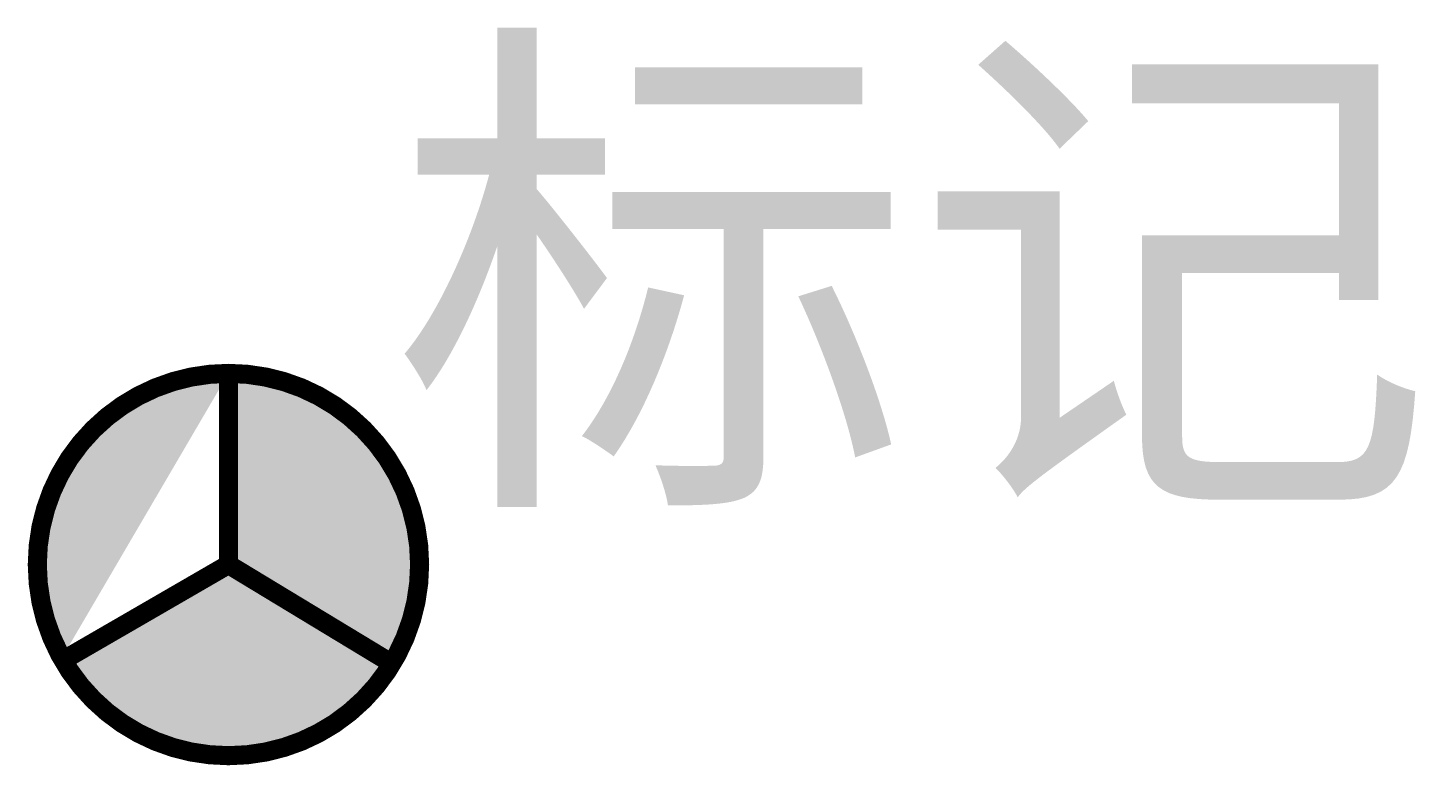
# Model space of a CAD drawing. Extents: x -1.05 to 6.21, y -1.05 to 2.81.
import ezdxf

# ---------------------------------------------------------------- set-up
doc = ezdxf.new("R2010")
doc.units = 0
doc.header["$MEASUREMENT"] = 0
doc.layers.get('0').update_dxf_attribs({"linetype": 'CONTINUOUS'})
doc.styles.get("Standard").update_dxf_attribs({"font": 'SimSun.ttf'})

msp = doc.modelspace()

# ---------------------------------------------------------------- hatches: boundary and pattern name
h = msp.add_hatch(color=255)
edge = h.paths.add_edge_path()
edge.add_arc((0, 0), 1, 180, 360)
edge.add_arc((0, 0), 1, 0, 180)
edge = h.paths.add_edge_path(flags=16)
edge.add_line((0, 0), (0, 1))
edge.add_line((0, 0), (-0.8855, -0.5126))

# ---------------------------------------------------------------- linework, layer by layer
at = {"color": 3, "const_width": 0.1}
msp.add_lwpolyline([(-1, 0, 1), (1, 0, 1), (-1, 0, 3.119099)], format="xyb", dxfattribs=at)
for points in [[(0, 0), (0, 1)], [(0, 0), (-0.8855, -0.5126)], [(0, 0), (0.8465, -0.5126)]]:
    msp.add_lwpolyline(points, dxfattribs=at)

# ---------------------------------------------------------------- texts
msp.add_attdef('标记', (0.8562, 0.5166), '标记', height=2)

doc.saveas('drawing.dxf')
